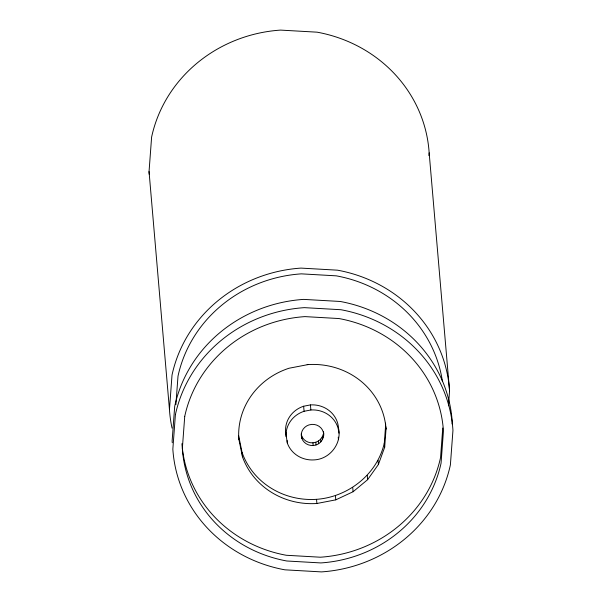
<?xml version="1.0" encoding="UTF-8"?>
<svg xmlns="http://www.w3.org/2000/svg" width="602" height="602" viewBox="0 0 602 602"><rect width="100%" height="100%" fill="white"/><g stroke="black" fill="none" stroke-linecap="round" stroke-linejoin="round"><path stroke-width="0.9" d="M149.258 174.377A140.371 132.402 -4.9 0 1 149.048 171.6L151.614 137.083A140.371 132.402 -4.9 0 1 280.57 30.1L317.111 32.177A140.371 132.402 -4.9 0 1 429.158 152.855L449.559 390.856L448.452 405.771M172.059 428.15A140.371 132.402 -4.9 0 1 169.455 409.601L172.014 375.084A140.371 132.402 -4.9 0 1 300.977 268.101L337.511 270.178A140.371 132.402 -4.9 0 1 449.559 390.856M175.889 404.657L178.004 376.175A134.261 126.638 -4.9 0 1 301.346 273.857L336.292 275.844A134.261 126.638 -4.9 0 1 442.387 381.224M238.746 439.678L238.798 438.971A73.775 69.584 -4.9 0 1 289.02 368.243L307.923 364.601A73.775 69.584 -4.9 0 1 386.017 429.121L385.799 426.622M323.47 436.947L323.447 431.514C325.148 438.173 320.076 445.224 313.168 445.503A11.22 10.58 -4.9 0 1 301.85 438.399L301.293 435.69A11.22 10.58 -4.9 0 1 308.924 424.937L311.798 424.38A11.22 10.58 -4.9 0 1 323.673 434.192M338.369 429.978L338.512 428.112A26.518 25.013 -4.9 0 0 310.436 404.92L303.641 406.23A26.518 25.013 -4.9 0 0 285.589 431.657L287.342 443.11A26.518 25.013 -4.9 0 0 314.093 459.905C329.813 459.236 342.071 443.523 338.512 428.112M238.798 438.971L242.463 456.775A73.775 69.584 -4.9 0 0 316.893 503.49L335.788 499.848L353.096 491.729L367.626 479.674L378.395 464.503L384.67 447.263L384.309 443.102L385.589 425.87M384.67 447.263L386.07 428.421M428.948 155.655L429.158 152.855M442.756 428.022L440.566 457.49A130.845 123.41 -4.9 0 1 320.362 557.211L286.304 555.27A130.845 123.41 -4.9 0 1 181.924 443.697M452.102 424.011L452.245 422.152A140.371 132.402 -4.9 0 0 340.198 301.467L303.656 299.39A140.371 132.402 -4.9 0 0 174.7 406.373L172.134 440.89A140.371 132.402 -4.9 0 0 172.27 442.741M301.248 433.914L301.617 435.72A11.22 10.58 -4.9 0 0 312.935 442.824C317.736 442.478 322.16 439.031 323.244 434.275M238.625 435.697L242.109 452.614A73.775 69.584 -4.9 0 0 316.532 499.329C348.091 497.064 377.198 474.391 384.309 443.102M286.025 436.713A26.518 25.013 -4.9 0 1 304.078 411.286L310.873 409.977A26.518 25.013 -4.9 0 1 338.941 433.169M307.178 364.564L307.923 364.601M317.63 503.535L316.893 503.49L316.532 499.329M285.589 431.657L286.341 435.314M378.041 460.342L378.395 464.503M367.273 475.505L367.626 479.674M352.734 487.56L353.096 491.729M338.241 437.165L338.459 439.693M335.434 495.687L335.788 499.848M322.288 436.894L322.514 439.573M320.648 439.204L320.881 441.876M318.443 441.033L318.669 443.712M315.809 442.267L316.035 444.946M310.436 404.92L310.873 409.977M312.935 442.824L313.168 445.503M303.641 406.23L304.078 411.286M301.617 435.72L301.85 438.399M287.124 440.581L287.342 443.11M242.109 452.614L242.463 456.775M149.048 171.6L169.455 409.601M385.521 423.161A73.775 69.584 -4.9 0 1 385.656 424.959M175.408 414.627L172.842 449.145A140.371 132.402 -4.9 0 0 284.889 569.823L321.43 571.9A140.371 132.402 -4.9 0 0 450.386 464.917L452.952 430.4A140.371 132.402 -4.9 0 0 340.905 309.721L304.364 307.645A140.371 132.402 -4.9 0 0 175.408 414.627M184.739 416.336L182.346 448.505A130.845 123.41 -4.9 0 0 286.793 560.996L320.851 562.93A130.845 123.41 -4.9 0 0 441.055 463.209L443.441 431.04A130.845 123.41 -4.9 0 0 339.001 318.548L304.943 316.614A130.845 123.41 -4.9 0 0 184.739 416.336"/></g></svg>
